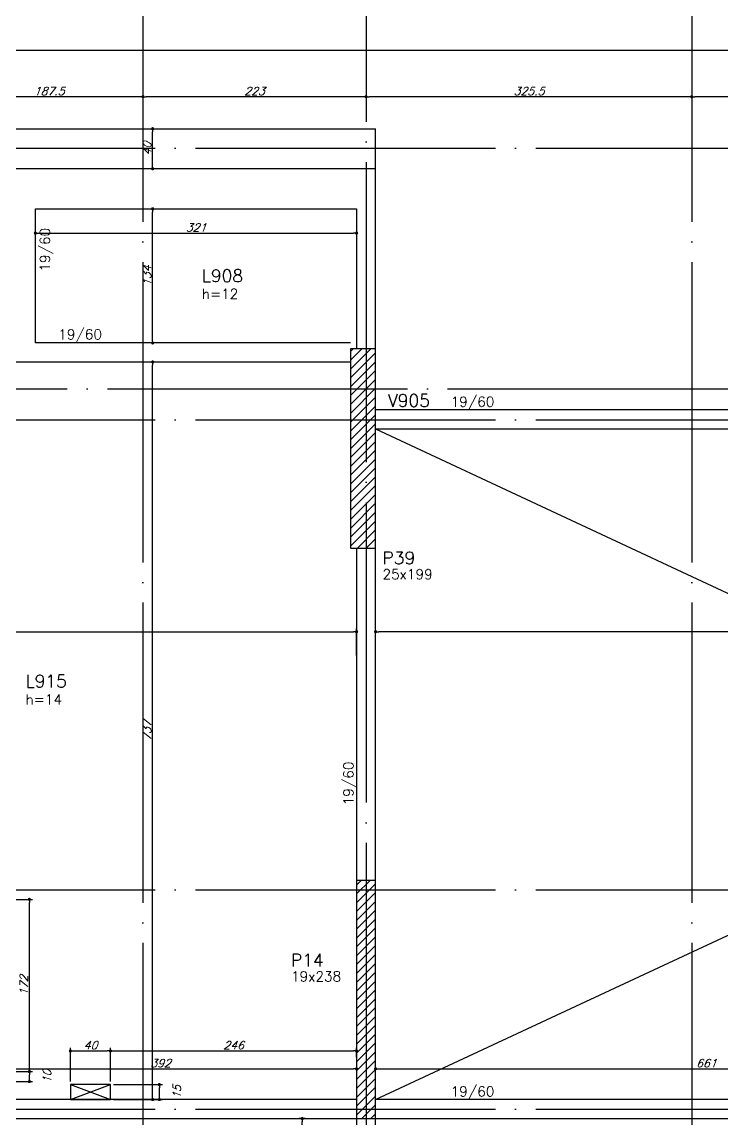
# Model space of a CAD drawing. Extents: x -4245 to 5400, y -2094 to 2406.
# Drawn here: x 262 to 961, y 645 to 1741 of the extents above; entities that cross this region are included whole.
import ezdxf
from ezdxf.enums import TextEntityAlignment as Align

# ---------------------------------------------------------------- set-up
doc = ezdxf.new("R2010")
doc.units = 0
doc.header["$LTSCALE"] = 50
doc.header["$MEASUREMENT"] = 0
doc.linetypes.add('EIXO', pattern=[6.8, 6, -0.4, 0, -0.4])
doc.layers.get('0').update_dxf_attribs({"linetype": 'CONTINUOUS'})
doc.layers.get('DEFPOINTS').update_dxf_attribs({"linetype": 'CONTINUOUS'})
for name, color, linetype in [('F-COTAS', 106, 'CONTINUOUS'), ('F-COTAS-FUROS', 50, 'CONTINUOUS'), ('F-EIXO', 12, 'EIXO'), ('F-LAJES', 3, 'CONTINUOUS'), ('F-LAJES-DIM', 2, 'CONTINUOUS'), ('F-LAJES-NOME', 4, 'CONTINUOUS'), ('F-PILARES-DIM', 172, 'CONTINUOUS'), ('F-PILARES-HACH', 174, 'CONTINUOUS'), ('F-PILARES-NOME', 170, 'CONTINUOUS'), ('F-PILARES-S', 170, 'CONTINUOUS'), ('F-TEXTO', 6, 'CONTINUOUS'), ('F-VIGAS', 3, 'CONTINUOUS'), ('F-VIGAS-DIM', 2, 'CONTINUOUS'), ('F-VIGAS-NOME', 4, 'CONTINUOUS'), ('F-VÃO', 1, 'CONTINUOUS')]:
    doc.layers.add(name, color=color, linetype=linetype)
doc.styles.add('CP-TEXT-INCL', font='simplex.shx', dxfattribs={"oblique": 20})
doc.styles.add('MCP', font='simplex.shx')
doc.styles.add('ROMANS', font='simplex.shx')
doc.dimstyles.new('CP-COTAS-50', dxfattribs={"dimscale": 0.64, "dimtxt": 12.5, "dimasz": 5, "dimexe": 5, "dimexo": 5, "dimgap": 2.5, "dimtad": 1, "dimdec": 1, "dimdsep": 46, "dimtxsty": 'CP-TEXT-INCL', "dimblk1": 'DOT', "dimblk2": 'DOT', "dimsah": 1, "dimcen": 9, "dimclrd": 256, "dimclre": 256, "dimclrt": 256, "dimadec": 0, "dimazin": 0, "dimtfac": 1, "dimtdec": 1, "dimtmove": 2, "dimatfit": 3, "dimldrblk": 'DOT', "dimfxl": 0, "dimtolj": 1, "dimarcsym": 0})

# ---------------------------------------------------------------- blocks, each defined once
blk = doc.blocks.new('_DOT')
at = {"color": 0, "linetype": 'ByBlock'}
blk.add_line((-0.5, 0), (-1, 0), dxfattribs=at)
at = {"color": 0, "linetype": 'ByBlock', "const_width": 0.5}
blk.add_lwpolyline([(-0.25, 0, 1), (0.25, 0, 1)], format="xyb", close=True, dxfattribs=at)
blk = doc.blocks.new('*D48')
at = {"layer": 'DEFPOINTS', "color": 0, "linetype": 'Continuous', "transparency": 16777216}
for p in [(392.2, 1401.5), (392.2, 1401.5), (392.2, 664.5)]:
    blk.add_point(p, dxfattribs=at)
at = {"layer": 'F-COTAS', "linetype": 'Continuous', "lineweight": -2, "transparency": 16777216}
blk.add_line((392.2, 667.7), (392.2, 1398.3), dxfattribs=at)
at = {"layer": 'F-COTAS', "linetype": 'Continuous', "lineweight": -2, "transparency": 16777216, "xscale": 3.2, "yscale": 3.2, "zscale": 3.2}
for p, rotation in [((392.2, 1401.5), 90), ((392.2, 664.5), 270)]:
    blk.add_blockref('_DOT', p, dxfattribs=dict(at, rotation=rotation))
at = {"layer": 'F-COTAS', "linetype": 'Continuous', "transparency": 16777216, "insert": (386.6, 1033), "char_height": 8, "attachment_point": 5, "rotation": 90, "style": 'CP-TEXT-INCL'}
blk.add_mtext('\\A1;737', dxfattribs=at)
blk = doc.blocks.new('*D49')
at = {"layer": 'DEFPOINTS', "color": 0, "linetype": 'Continuous', "transparency": 16777216}
for p in [(392.2, 1554.5), (392.2, 1554.5), (392.2, 1420.5)]:
    blk.add_point(p, dxfattribs=at)
at = {"layer": 'F-COTAS', "linetype": 'Continuous', "lineweight": -2, "transparency": 16777216}
blk.add_line((392.2, 1423.7), (392.2, 1551.3), dxfattribs=at)
at = {"layer": 'F-COTAS', "linetype": 'Continuous', "lineweight": -2, "transparency": 16777216, "xscale": 3.2, "yscale": 3.2, "zscale": 3.2}
for p, rotation in [((392.2, 1554.5), 90), ((392.2, 1420.5), 270)]:
    blk.add_blockref('_DOT', p, dxfattribs=dict(at, rotation=rotation))
at = {"layer": 'F-COTAS', "linetype": 'Continuous', "transparency": 16777216, "insert": (386.6, 1487.5), "char_height": 8, "attachment_point": 5, "rotation": 90, "style": 'CP-TEXT-INCL'}
blk.add_mtext('\\A1;134', dxfattribs=at)
blk = doc.blocks.new('*D50')
at = {"layer": 'DEFPOINTS', "color": 0, "linetype": 'Continuous', "transparency": 16777216}
for p in [(392.2, 1634.5), (392.2, 1634.5), (392.2, 1594.5)]:
    blk.add_point(p, dxfattribs=at)
at = {"layer": 'F-COTAS', "linetype": 'Continuous', "lineweight": -2, "transparency": 16777216}
blk.add_line((392.2, 1597.7), (392.2, 1631.3), dxfattribs=at)
at = {"layer": 'F-COTAS', "linetype": 'Continuous', "lineweight": -2, "transparency": 16777216, "xscale": 3.2, "yscale": 3.2, "zscale": 3.2}
for p, rotation in [((392.2, 1634.5), 90), ((392.2, 1594.5), 270)]:
    blk.add_blockref('_DOT', p, dxfattribs=dict(at, rotation=rotation))
at = {"layer": 'F-COTAS', "linetype": 'Continuous', "transparency": 16777216, "insert": (386.6, 1614.5), "char_height": 8, "attachment_point": 5, "rotation": 90, "style": 'CP-TEXT-INCL'}
blk.add_mtext('\\A1;40', dxfattribs=at)
blk = doc.blocks.new('*D80')
at = {"layer": 'DEFPOINTS', "color": 0, "linetype": 'Continuous', "transparency": 16777216}
for p in [(275, 1530.2), (596, 1530.2), (596, 1530.2)]:
    blk.add_point(p, dxfattribs=at)
at = {"layer": 'F-COTAS', "linetype": 'Continuous', "lineweight": -2, "transparency": 16777216}
blk.add_line((278.2, 1530.2), (592.8, 1530.2), dxfattribs=at)
at = {"layer": 'F-COTAS', "linetype": 'Continuous', "lineweight": -2, "transparency": 16777216, "xscale": 3.2, "yscale": 3.2, "zscale": 3.2, "rotation": 180}
blk.add_blockref('_DOT', (275, 1530.2), dxfattribs=at)
at = {"layer": 'F-COTAS', "linetype": 'Continuous', "lineweight": -2, "transparency": 16777216, "xscale": 3.2, "yscale": 3.2, "zscale": 3.2}
blk.add_blockref('_DOT', (596, 1530.2), dxfattribs=at)
at = {"layer": 'F-COTAS', "linetype": 'Continuous', "transparency": 16777216, "insert": (435.5, 1535.8), "char_height": 8, "attachment_point": 5, "style": 'CP-TEXT-INCL'}
blk.add_mtext('\\A1;321', dxfattribs=at)
blk = doc.blocks.new('*D88')
at = {"layer": 'DEFPOINTS', "color": 0, "linetype": 'Continuous', "transparency": 16777216}
for p in [(204, 695.2), (596, 695.2), (596, 695.2)]:
    blk.add_point(p, dxfattribs=at)
at = {"layer": 'F-COTAS', "linetype": 'Continuous', "lineweight": -2, "transparency": 16777216}
blk.add_line((207.2, 695.2), (592.8, 695.2), dxfattribs=at)
at = {"layer": 'F-COTAS', "linetype": 'Continuous', "lineweight": -2, "transparency": 16777216, "xscale": 3.2, "yscale": 3.2, "zscale": 3.2, "rotation": 180}
blk.add_blockref('_DOT', (204, 695.2), dxfattribs=at)
at = {"layer": 'F-COTAS', "linetype": 'Continuous', "lineweight": -2, "transparency": 16777216, "xscale": 3.2, "yscale": 3.2, "zscale": 3.2}
blk.add_blockref('_DOT', (596, 695.2), dxfattribs=at)
at = {"layer": 'F-COTAS', "linetype": 'Continuous', "transparency": 16777216, "insert": (400, 700.8), "char_height": 8, "attachment_point": 5, "style": 'CP-TEXT-INCL'}
blk.add_mtext('\\A1;392', dxfattribs=at)
blk = doc.blocks.new('*D89')
at = {"layer": 'DEFPOINTS', "color": 0, "linetype": 'Continuous', "transparency": 16777216}
for p in [(615, 695.2), (1276, 695.2), (1276, 695.2)]:
    blk.add_point(p, dxfattribs=at)
at = {"layer": 'F-COTAS', "linetype": 'Continuous', "lineweight": -2, "transparency": 16777216}
blk.add_line((618.2, 695.2), (1272.8, 695.2), dxfattribs=at)
at = {"layer": 'F-COTAS', "linetype": 'Continuous', "lineweight": -2, "transparency": 16777216, "xscale": 3.2, "yscale": 3.2, "zscale": 3.2, "rotation": 180}
blk.add_blockref('_DOT', (615, 695.2), dxfattribs=at)
at = {"layer": 'F-COTAS', "linetype": 'Continuous', "lineweight": -2, "transparency": 16777216, "xscale": 3.2, "yscale": 3.2, "zscale": 3.2}
blk.add_blockref('_DOT', (1276, 695.2), dxfattribs=at)
at = {"layer": 'F-COTAS', "linetype": 'Continuous', "transparency": 16777216, "insert": (945.5, 700.8), "char_height": 8, "attachment_point": 5, "style": 'CP-TEXT-INCL'}
blk.add_mtext('\\A1;661', dxfattribs=at)
blk = doc.blocks.new('*U150')
at = {"layer": 'F-EIXO'}
blk.add_line((0, 0), (7197, 0), dxfattribs=at)
at = {"layer": 'F-TEXTO', "style": 'ROMANS'}
blk.add_attdef('EIXO', text='', height=17.5, dxfattribs=at).set_placement((-28.2072, 0), align=Align.MIDDLE_CENTER)
blk = doc.blocks.new('*U159')
at = {"layer": 'F-EIXO'}
blk.add_line((0, 0), (7197, 0), dxfattribs=at)
at = {"layer": 'F-TEXTO', "style": 'ROMANS'}
blk.add_attdef('EIXO', text='', height=17.5, dxfattribs=at).set_placement((-28.2072, 0), align=Align.MIDDLE_CENTER)
blk = doc.blocks.new('*U160')
at = {"layer": 'F-EIXO'}
blk.add_line((0, 0), (7197, 0), dxfattribs=at)
at = {"layer": 'F-TEXTO', "style": 'ROMANS'}
blk.add_attdef('EIXO', text='', height=17.5, dxfattribs=at).set_placement((-28.2072, 0), align=Align.MIDDLE_CENTER)
blk = doc.blocks.new('*U161')
at = {"layer": 'F-EIXO'}
blk.add_line((0, 0), (7285, 0), dxfattribs=at)
at = {"layer": 'F-TEXTO', "style": 'ROMANS'}
blk.add_attdef('EIXO', text='', height=17.5, dxfattribs=at).set_placement((-28.2072, 0), align=Align.MIDDLE_CENTER)
blk = doc.blocks.new('*U174')
at = {"layer": 'F-EIXO'}
blk.add_line((0, 0), (0, -2755), dxfattribs=at)
at = {"layer": 'F-TEXTO', "style": 'ROMANS'}
blk.add_attdef('EIXO', text='', height=17.5, rotation=360, dxfattribs=at).set_placement((0, 28.2072), align=Align.MIDDLE_CENTER)
blk = doc.blocks.new('*U175')
at = {"layer": 'F-EIXO'}
blk.add_line((0, 0), (0, -2655), dxfattribs=at)
at = {"layer": 'F-TEXTO', "style": 'ROMANS'}
blk.add_attdef('EIXO', text='', height=17.5, rotation=360, dxfattribs=at).set_placement((0, 28.2), align=Align.MIDDLE_CENTER)
blk = doc.blocks.new('*U181')
at = {"layer": 'F-EIXO'}
blk.add_line((0, 0), (0, -2655), dxfattribs=at)
at = {"layer": 'F-TEXTO', "style": 'ROMANS'}
blk.add_attdef('EIXO', text='', height=17.5, rotation=360, dxfattribs=at).set_placement((0, 28.2), align=Align.MIDDLE_CENTER)
blk = doc.blocks.new('*U169')
at = {"layer": 'F-EIXO'}
blk.add_line((0, 0), (7197, 0), dxfattribs=at)
at = {"layer": 'F-TEXTO', "style": 'ROMANS'}
blk.add_attdef('EIXO', text='', height=17.5, dxfattribs=at).set_placement((-28.2072, 0), align=Align.MIDDLE_CENTER)
blk = doc.blocks.new('*D225')
at = {"layer": 'DEFPOINTS', "color": 0, "linetype": 'Continuous', "transparency": 16777216}
for p in [(-3380, 1712.8), (-3380, 1634.5), (3259.5, 1634.5)]:
    blk.add_point(p, dxfattribs=at)
at = {"layer": 'F-COTAS', "linetype": 'Continuous', "lineweight": -2, "transparency": 16777216}
for p, q in [((-3380, 1637.7), (-3380, 1716)), ((3256.3, 1712.8), (-3376.8, 1712.8)), ((3259.5, 1637.7), (3259.5, 1716))]:
    blk.add_line(p, q, dxfattribs=at)
at = {"layer": 'F-COTAS', "linetype": 'Continuous', "lineweight": -2, "transparency": 16777216, "xscale": 3.2, "yscale": 3.2, "zscale": 3.2, "rotation": 180}
blk.add_blockref('_DOT', (-3380, 1712.8), dxfattribs=at)
at = {"layer": 'F-COTAS', "linetype": 'Continuous', "lineweight": -2, "transparency": 16777216, "xscale": 3.2, "yscale": 3.2, "zscale": 3.2}
blk.add_blockref('_DOT', (3259.5, 1712.8), dxfattribs=at)
at = {"layer": 'F-COTAS', "linetype": 'Continuous', "transparency": 16777216, "insert": (-60.2, 1718.4), "char_height": 8, "attachment_point": 5, "style": 'CP-TEXT-INCL'}
blk.add_mtext('\\A1;6639.5', dxfattribs=at)
blk = doc.blocks.new('*D234')
at = {"layer": 'DEFPOINTS', "color": 0, "linetype": 'Continuous', "transparency": 16777216}
for p in [(931, 1666.5), (931, 1666.5), (1128, 1666.5)]:
    blk.add_point(p, dxfattribs=at)
at = {"layer": 'F-COTAS', "linetype": 'Continuous', "lineweight": -2, "transparency": 16777216}
blk.add_line((1124.8, 1666.5), (934.2, 1666.5), dxfattribs=at)
at = {"layer": 'F-COTAS', "linetype": 'Continuous', "lineweight": -2, "transparency": 16777216, "xscale": 3.2, "yscale": 3.2, "zscale": 3.2, "rotation": 180}
blk.add_blockref('_DOT', (931, 1666.5), dxfattribs=at)
at = {"layer": 'F-COTAS', "linetype": 'Continuous', "lineweight": -2, "transparency": 16777216, "xscale": 3.2, "yscale": 3.2, "zscale": 3.2}
blk.add_blockref('_DOT', (1128, 1666.5), dxfattribs=at)
at = {"layer": 'F-COTAS', "linetype": 'Continuous', "transparency": 16777216, "insert": (1029.5, 1672.1), "char_height": 8, "attachment_point": 5, "style": 'CP-TEXT-INCL'}
blk.add_mtext('\\A1;197', dxfattribs=at)
blk = doc.blocks.new('*D235')
at = {"layer": 'DEFPOINTS', "color": 0, "linetype": 'Continuous', "transparency": 16777216}
for p in [(605.5, 1666.5), (605.5, 1666.5), (931, 1666.5)]:
    blk.add_point(p, dxfattribs=at)
at = {"layer": 'F-COTAS', "linetype": 'Continuous', "lineweight": -2, "transparency": 16777216}
blk.add_line((927.8, 1666.5), (608.7, 1666.5), dxfattribs=at)
at = {"layer": 'F-COTAS', "linetype": 'Continuous', "lineweight": -2, "transparency": 16777216, "xscale": 3.2, "yscale": 3.2, "zscale": 3.2, "rotation": 180}
blk.add_blockref('_DOT', (605.5, 1666.5), dxfattribs=at)
at = {"layer": 'F-COTAS', "linetype": 'Continuous', "lineweight": -2, "transparency": 16777216, "xscale": 3.2, "yscale": 3.2, "zscale": 3.2}
blk.add_blockref('_DOT', (931, 1666.5), dxfattribs=at)
at = {"layer": 'F-COTAS', "linetype": 'Continuous', "transparency": 16777216, "insert": (768.2, 1672.1), "char_height": 8, "attachment_point": 5, "style": 'CP-TEXT-INCL'}
blk.add_mtext('\\A1;325.5', dxfattribs=at)
blk = doc.blocks.new('*D236')
at = {"layer": 'DEFPOINTS', "color": 0, "linetype": 'Continuous', "transparency": 16777216}
for p in [(382.5, 1666.5), (382.5, 1666.5), (605.5, 1666.5)]:
    blk.add_point(p, dxfattribs=at)
at = {"layer": 'F-COTAS', "linetype": 'Continuous', "lineweight": -2, "transparency": 16777216}
blk.add_line((602.3, 1666.5), (385.7, 1666.5), dxfattribs=at)
at = {"layer": 'F-COTAS', "linetype": 'Continuous', "lineweight": -2, "transparency": 16777216, "xscale": 3.2, "yscale": 3.2, "zscale": 3.2, "rotation": 180}
blk.add_blockref('_DOT', (382.5, 1666.5), dxfattribs=at)
at = {"layer": 'F-COTAS', "linetype": 'Continuous', "lineweight": -2, "transparency": 16777216, "xscale": 3.2, "yscale": 3.2, "zscale": 3.2}
blk.add_blockref('_DOT', (605.5, 1666.5), dxfattribs=at)
at = {"layer": 'F-COTAS', "linetype": 'Continuous', "transparency": 16777216, "insert": (494, 1672.1), "char_height": 8, "attachment_point": 5, "style": 'CP-TEXT-INCL'}
blk.add_mtext('\\A1;223', dxfattribs=at)
blk = doc.blocks.new('*D237')
at = {"layer": 'DEFPOINTS', "color": 0, "linetype": 'Continuous', "transparency": 16777216}
for p in [(195, 1670.5), (195, 1666.5), (382.5, 1666.5)]:
    blk.add_point(p, dxfattribs=at)
at = {"layer": 'F-COTAS', "linetype": 'Continuous', "lineweight": -2, "transparency": 16777216}
for p, q in [((195, 1667.3), (195, 1663.3)), ((379.3, 1666.5), (198.2, 1666.5))]:
    blk.add_line(p, q, dxfattribs=at)
at = {"layer": 'F-COTAS', "linetype": 'Continuous', "lineweight": -2, "transparency": 16777216, "xscale": 3.2, "yscale": 3.2, "zscale": 3.2, "rotation": 180}
blk.add_blockref('_DOT', (195, 1666.5), dxfattribs=at)
at = {"layer": 'F-COTAS', "linetype": 'Continuous', "lineweight": -2, "transparency": 16777216, "xscale": 3.2, "yscale": 3.2, "zscale": 3.2}
blk.add_blockref('_DOT', (382.5, 1666.5), dxfattribs=at)
at = {"layer": 'F-COTAS', "linetype": 'Continuous', "transparency": 16777216, "insert": (288.7, 1672.1), "char_height": 8, "attachment_point": 5, "style": 'CP-TEXT-INCL'}
blk.add_mtext('\\A1;187.5', dxfattribs=at)
blk = doc.blocks.new('*D333')
at = {"layer": 'DEFPOINTS', "color": 0, "linetype": 'Continuous', "transparency": 16777216}
for p in [(238, 692.5), (269, 692.5), (224, 682.5)]:
    blk.add_point(p, dxfattribs=at)
at = {"layer": 'F-COTAS-FUROS', "linetype": 'Continuous', "lineweight": -2, "transparency": 16777216}
for p, q in [((241.2, 692.5), (272.2, 692.5)), ((227.2, 682.5), (272.2, 682.5)), ((269, 685.7), (269, 689.3))]:
    blk.add_line(p, q, dxfattribs=at)
at = {"layer": 'F-COTAS-FUROS', "linetype": 'Continuous', "lineweight": -2, "transparency": 16777216, "xscale": 3.2, "yscale": 3.2, "zscale": 3.2}
for p, rotation in [((269, 692.5), 90), ((269, 682.5), 270)]:
    blk.add_blockref('_DOT', p, dxfattribs=dict(at, rotation=rotation))
at = {"layer": 'F-COTAS-FUROS', "linetype": 'Continuous', "transparency": 16777216, "insert": (286.6, 687.5), "char_height": 8, "attachment_point": 5, "rotation": 90, "style": 'CP-TEXT-INCL'}
blk.add_mtext('\\A1;10', dxfattribs=at)
blk = doc.blocks.new('*D334')
at = {"layer": 'DEFPOINTS', "color": 0, "linetype": 'Continuous', "transparency": 16777216}
for p in [(238, 864.5), (269, 864.5), (238, 692.5)]:
    blk.add_point(p, dxfattribs=at)
at = {"layer": 'F-COTAS-FUROS', "linetype": 'Continuous', "lineweight": -2, "transparency": 16777216}
for p, q in [((241.2, 864.5), (272.2, 864.5)), ((269, 695.7), (269, 861.3)), ((241.2, 692.5), (272.2, 692.5))]:
    blk.add_line(p, q, dxfattribs=at)
at = {"layer": 'F-COTAS-FUROS', "linetype": 'Continuous', "lineweight": -2, "transparency": 16777216, "xscale": 3.2, "yscale": 3.2, "zscale": 3.2}
for p, rotation in [((269, 864.5), 90), ((269, 692.5), 270)]:
    blk.add_blockref('_DOT', p, dxfattribs=dict(at, rotation=rotation))
at = {"layer": 'F-COTAS-FUROS', "linetype": 'Continuous', "transparency": 16777216, "insert": (263.4, 778.5), "char_height": 8, "attachment_point": 5, "rotation": 90, "style": 'CP-TEXT-INCL'}
blk.add_mtext('\\A1;172', dxfattribs=at)
blk = doc.blocks.new('*U336')
at = {"layer": 'F-VÃO'}
for p, q in [((0, 0), (40, 15)), ((0, 15), (40, 0))]:
    blk.add_line(p, q, dxfattribs=at)
at = {"layer": 'F-VÃO', "color": 3}
blk.add_lwpolyline([(0, 0), (40, 0), (40, 15), (0, 15)], close=True, dxfattribs=at)
blk = doc.blocks.new('*D414')
at = {"layer": 'DEFPOINTS', "color": 0, "linetype": 'Continuous', "transparency": 16777216}
for p in [(350, 713.1), (310, 679.5), (350, 679.5)]:
    blk.add_point(p, dxfattribs=at)
at = {"layer": 'F-COTAS-FUROS', "linetype": 'Continuous', "lineweight": -2, "transparency": 16777216}
for p, q in [((310, 682.7), (310, 716.3)), ((313.2, 713.1), (346.8, 713.1)), ((350, 682.7), (350, 716.3))]:
    blk.add_line(p, q, dxfattribs=at)
at = {"layer": 'F-COTAS-FUROS', "linetype": 'Continuous', "lineweight": -2, "transparency": 16777216, "xscale": 3.2, "yscale": 3.2, "zscale": 3.2, "rotation": 180}
blk.add_blockref('_DOT', (310, 713.1), dxfattribs=at)
at = {"layer": 'F-COTAS-FUROS', "linetype": 'Continuous', "lineweight": -2, "transparency": 16777216, "xscale": 3.2, "yscale": 3.2, "zscale": 3.2}
blk.add_blockref('_DOT', (350, 713.1), dxfattribs=at)
at = {"layer": 'F-COTAS-FUROS', "linetype": 'Continuous', "transparency": 16777216, "insert": (330, 718.7), "char_height": 8, "attachment_point": 5, "style": 'CP-TEXT-INCL'}
blk.add_mtext('\\A1;40', dxfattribs=at)
blk = doc.blocks.new('*D415')
at = {"layer": 'DEFPOINTS', "color": 0, "linetype": 'Continuous', "transparency": 16777216}
for p in [(596, 713.1), (596, 703.5), (350, 679.5)]:
    blk.add_point(p, dxfattribs=at)
at = {"layer": 'F-COTAS-FUROS', "linetype": 'Continuous', "lineweight": -2, "transparency": 16777216}
for p, q in [((350, 682.7), (350, 716.3)), ((353.2, 713.1), (592.8, 713.1)), ((596, 706.7), (596, 716.3))]:
    blk.add_line(p, q, dxfattribs=at)
at = {"layer": 'F-COTAS-FUROS', "linetype": 'Continuous', "lineweight": -2, "transparency": 16777216, "xscale": 3.2, "yscale": 3.2, "zscale": 3.2, "rotation": 180}
blk.add_blockref('_DOT', (350, 713.1), dxfattribs=at)
at = {"layer": 'F-COTAS-FUROS', "linetype": 'Continuous', "lineweight": -2, "transparency": 16777216, "xscale": 3.2, "yscale": 3.2, "zscale": 3.2}
blk.add_blockref('_DOT', (596, 713.1), dxfattribs=at)
at = {"layer": 'F-COTAS-FUROS', "linetype": 'Continuous', "transparency": 16777216, "insert": (473, 718.7), "char_height": 8, "attachment_point": 5, "style": 'CP-TEXT-INCL'}
blk.add_mtext('\\A1;246', dxfattribs=at)
blk = doc.blocks.new('*D416')
at = {"layer": 'DEFPOINTS', "color": 0, "linetype": 'Continuous', "transparency": 16777216}
for p in [(350, 679.5), (398.9, 679.5), (350, 664.5)]:
    blk.add_point(p, dxfattribs=at)
at = {"layer": 'F-COTAS-FUROS', "linetype": 'Continuous', "lineweight": -2, "transparency": 16777216}
for p, q in [((353.2, 679.5), (402.1, 679.5)), ((398.9, 667.7), (398.9, 676.3)), ((353.2, 664.5), (402.1, 664.5))]:
    blk.add_line(p, q, dxfattribs=at)
at = {"layer": 'F-COTAS-FUROS', "linetype": 'Continuous', "lineweight": -2, "transparency": 16777216, "xscale": 3.2, "yscale": 3.2, "zscale": 3.2}
for p, rotation in [((398.9, 679.5), 90), ((398.9, 664.5), 270)]:
    blk.add_blockref('_DOT', p, dxfattribs=dict(at, rotation=rotation))
at = {"layer": 'F-COTAS-FUROS', "linetype": 'Continuous', "transparency": 16777216, "insert": (416.5, 672), "char_height": 8, "attachment_point": 5, "rotation": 90, "style": 'CP-TEXT-INCL'}
blk.add_mtext('\\A1;15', dxfattribs=at)
blk = doc.blocks.new('*D469')
at = {"layer": 'DEFPOINTS', "color": 0, "linetype": 'Continuous', "transparency": 16777216}
for p in [(2051, 1151.3), (615, 1131.9), (615, 1115.8)]:
    blk.add_point(p, dxfattribs=at)
at = {"layer": 'F-COTAS', "linetype": 'Continuous', "lineweight": -2, "transparency": 16777216}
for p, q in [((2051, 1148.1), (2051, 1128.7)), ((615, 1119), (615, 1135.1)), ((2047.8, 1131.9), (618.2, 1131.9))]:
    blk.add_line(p, q, dxfattribs=at)
at = {"layer": 'F-COTAS', "linetype": 'Continuous', "lineweight": -2, "transparency": 16777216, "xscale": 3.2, "yscale": 3.2, "zscale": 3.2, "rotation": 180}
blk.add_blockref('_DOT', (615, 1131.9), dxfattribs=at)
at = {"layer": 'F-COTAS', "linetype": 'Continuous', "lineweight": -2, "transparency": 16777216, "xscale": 3.2, "yscale": 3.2, "zscale": 3.2}
blk.add_blockref('_DOT', (2051, 1131.9), dxfattribs=at)
at = {"layer": 'F-COTAS', "linetype": 'Continuous', "transparency": 16777216, "insert": (1333, 1137.5), "char_height": 8, "attachment_point": 5, "style": 'CP-TEXT-INCL'}
blk.add_mtext('\\A1;1436', dxfattribs=at)
blk = doc.blocks.new('*D470')
at = {"layer": 'DEFPOINTS', "color": 0, "linetype": 'Continuous', "transparency": 16777216}
for p in [(596, 1131.9), (-200, 1104.9), (596, 1104.9)]:
    blk.add_point(p, dxfattribs=at)
at = {"layer": 'F-COTAS', "linetype": 'Continuous', "lineweight": -2, "transparency": 16777216}
for p, q in [((-200, 1108.1), (-200, 1135.1)), ((-196.8, 1131.9), (592.8, 1131.9)), ((596, 1108.1), (596, 1135.1))]:
    blk.add_line(p, q, dxfattribs=at)
at = {"layer": 'F-COTAS', "linetype": 'Continuous', "lineweight": -2, "transparency": 16777216, "xscale": 3.2, "yscale": 3.2, "zscale": 3.2, "rotation": 180}
blk.add_blockref('_DOT', (-200, 1131.9), dxfattribs=at)
at = {"layer": 'F-COTAS', "linetype": 'Continuous', "lineweight": -2, "transparency": 16777216, "xscale": 3.2, "yscale": 3.2, "zscale": 3.2}
blk.add_blockref('_DOT', (596, 1131.9), dxfattribs=at)
at = {"layer": 'F-COTAS', "linetype": 'Continuous', "transparency": 16777216, "insert": (198, 1137.5), "char_height": 8, "attachment_point": 5, "style": 'CP-TEXT-INCL'}
blk.add_mtext('\\A1;796', dxfattribs=at)
blk = doc.blocks.new('*D509')
at = {"layer": 'DEFPOINTS', "color": 0, "linetype": 'Continuous', "transparency": 16777216}
for p in [(541.7, 645.5), (547.7, 645.5), (605.5, 529.9)]:
    blk.add_point(p, dxfattribs=at)
at = {"layer": 'F-COTAS-FUROS', "linetype": 'Continuous', "lineweight": -2, "transparency": 16777216}
for p, q in [((544.5, 645.5), (538.5, 645.5)), ((541.7, 533.1), (541.7, 642.3)), ((602.3, 529.9), (538.5, 529.9))]:
    blk.add_line(p, q, dxfattribs=at)
at = {"layer": 'F-COTAS-FUROS', "linetype": 'Continuous', "lineweight": -2, "transparency": 16777216, "xscale": 3.2, "yscale": 3.2, "zscale": 3.2}
for p, rotation in [((541.7, 645.5), 90), ((541.7, 529.9), 270)]:
    blk.add_blockref('_DOT', p, dxfattribs=dict(at, rotation=rotation))
at = {"layer": 'F-COTAS-FUROS', "linetype": 'Continuous', "transparency": 16777216, "insert": (536.1, 587.7), "char_height": 8, "attachment_point": 5, "rotation": 90, "style": 'CP-TEXT-INCL'}
blk.add_mtext('\\A1;116', dxfattribs=at)

msp = doc.modelspace()

# ---------------------------------------------------------------- hatches: boundary and pattern name
at = {"layer": 'F-PILARES-HACH', "linetype": 'Continuous'}
h = msp.add_hatch(dxfattribs=at)
h.set_pattern_fill('ANSI31', color=256, scale=50, style=0)
h.paths.add_polyline_path([(590, 1215.5), (615, 1215.5), (615, 1414.5), (590, 1414.5)], flags=16)
h = msp.add_hatch(dxfattribs=at)
h.set_pattern_fill('ANSI31', color=256, scale=50, style=0)
h.paths.add_polyline_path([(596, 645.5), (615, 645.5), (615, 883.5), (596, 883.5)], flags=16)

# ---------------------------------------------------------------- linework, layer by layer
at = {"layer": 'F-LAJES', "linetype": 'Continuous'}
for p, q in [((-3379.97, 1634.5), (615.03, 1634.5)), ((615, 1594.5), (615, 1634.5))]:
    msp.add_line(p, q, dxfattribs=at)
at = {"layer": 'F-PILARES-S', "linetype": 'Continuous'}
for points in [[(590, 1215.5), (615, 1215.5), (615, 1414.5), (590, 1414.5), (590, 1215.5)], [(596, 645.5), (615, 645.5), (615, 883.5), (596, 883.5), (596, 645.5)]]:
    msp.add_lwpolyline(points, dxfattribs=at)
at = {"layer": 'F-VIGAS'}
for points in [[(265.5, 1594.5), (133, 1594.5)], [(615, 1594.5), (265.5, 1594.5)], [(615, 1414.5), (615, 1594.5)], [(275, 1420.5), (275, 1554.5)], [(275, 1554.5), (596, 1554.5)], [(596, 1554.5), (596, 1414.5)], [(590, 1420.5), (275, 1420.5)], [(142.5, 1401.5), (265.5, 1401.5)], [(265.5, 1401.5), (590, 1401.5)], [(1276, 1353.6), (615, 1353.6)], [(615, 1334.6), (1276, 1334.6)], [(596, 1215.5), (596, 883.5)], [(615, 883.5), (615, 1215.5)], [(596, 664.5), (204, 664.5)], [(1276, 664.5), (615, 664.5)], [(204, 645.5), (596, 645.5)], [(596, 645.5), (596, 493.5)], [(615, 493.5), (615, 645.5)], [(615, 645.5), (1276, 645.5)]]:
    msp.add_lwpolyline(points, dxfattribs=at)
at = {"layer": 'F-VÃO'}
for p, q in [((615, 1334.6), (1263.461, 1032)), ((615, 664.5), (1230.5, 951.719))]:
    msp.add_line(p, q, dxfattribs=at)

# ---------------------------------------------------------------- block references
at = {"layer": 'F-EIXO', "linetype": 'Continuous'}
for name, p in [('*U174', (605.5, 1941.357)), ('*U175', (382.5, 1841.357)), ('*U181', (931, 1841.357)), ('*U169', (-3646.32, 1615)), ('*U161', (-3734.274, 1374.5)), ('*U160', (-3646.32, 1343.5)), ('*U159', (-3646.32, 874)), ('*U150', (-3646.32, 655))]:
    msp.add_blockref(name, p, dxfattribs=at)
at = {"layer": 'F-VÃO', "linetype": 'Continuous'}
msp.add_blockref('*U336', (310, 664.475), dxfattribs=at)

# ---------------------------------------------------------------- texts
at = {"layer": 'F-LAJES-DIM', "linetype": 'Continuous', "style": 'MCP'}
for s, p in [('h=12', (441.334, 1464.437)), ('h=14', (265.201, 1059.368))]:
    msp.add_text(s, height=10, dxfattribs=at).set_placement(p)
at = {"layer": 'F-LAJES-NOME', "linetype": 'Continuous', "style": 'MCP'}
for s, p in [('L908', (441.334, 1481.437)), ('L915', (265.201, 1076.368))]:
    msp.add_text(s, height=12.5, dxfattribs=at).set_placement(p)
at = {"layer": 'F-PILARES-DIM', "linetype": 'Continuous', "style": 'MCP'}
for s, p in [('25x199', (621.901, 1184.425)), ('19x238', (530.456, 782.597))]:
    msp.add_text(s, height=10, dxfattribs=at).set_placement(p)
at = {"layer": 'F-PILARES-NOME', "linetype": 'Continuous', "style": 'MCP'}
for s, p in [('P39', (621.901, 1199.425)), ('P14', (530.456, 797.597))]:
    msp.add_text(s, height=12.5, dxfattribs=at).set_placement(p)
at = {"layer": 'F-VIGAS-DIM', "linetype": 'Continuous', "style": 'MCP'}
for p in [(289.536, 1491.744), (592.875, 958.5)]:
    msp.add_text('19/60', height=10, rotation=90, dxfattribs=at).set_placement(p)
for p in [(297.83, 1424.083), (690, 1356.725), (690, 667.625)]:
    msp.add_text('19/60', height=10, dxfattribs=at).set_placement(p)
at = {"layer": 'F-VIGAS-NOME', "linetype": 'Continuous', "style": 'MCP'}
msp.add_text('V905', height=12.5, dxfattribs=at).set_placement((627.5, 1356.725))

# ---------------------------------------------------------------- dimensions: what is measured, and where the dimension line sits
at = {"layer": 'F-COTAS', "linetype": 'Continuous'}
for base, p1, p2, picture, middle in [((-3379.97, 1712.767), (3259.5, 1634.5), (-3379.97, 1634.5), '*D225', (-60.235, 1718.367)), ((195, 1666.486), (382.5, 1666.486), (195, 1670.486), '*D237', (288.75, 1672.086)), ((382.5, 1666.486), (605.5, 1666.486), (382.5, 1666.486), '*D236', (494, 1672.086)), ((605.5, 1666.486), (931, 1666.486), (605.5, 1666.486), '*D235', (768.25, 1672.086)), ((931, 1666.486), (1128, 1666.486), (931, 1666.486), '*D234', (1029.5, 1672.086))]:
    dim = msp.add_linear_dim(base=base, p1=p1, p2=p2, dimstyle='CP-COTAS-50', dxfattribs=at)
    dim.commit()
    dim.dimension.update_dxf_attribs({"geometry": picture, "text_midpoint": middle})
for base, p1, p2, angle, picture, middle in [((392.16, 1634.5), (392.16, 1594.5), (392.16, 1634.5), 270, '*D50', (386.56, 1614.5)), ((392.16, 1554.5), (392.16, 1420.5), (392.16, 1554.5), 270, '*D49', (386.56, 1487.5)), ((596, 1530.228), (275, 1530.228), (596, 1530.228), 180, '*D80', (435.5, 1535.828)), ((392.16, 1401.5), (392.16, 664.5), (392.16, 1401.5), 270, '*D48', (386.56, 1033)), ((596, 695.218), (204, 695.218), (596, 695.218), 180, '*D88', (400, 700.818)), ((1276, 695.218), (615, 695.218), (1276, 695.218), 180, '*D89', (945.5, 700.818))]:
    dim = msp.add_linear_dim(base=base, p1=p1, p2=p2, angle=angle, dimstyle='CP-COTAS-50', dxfattribs=at)
    dim.commit()
    dim.dimension.update_dxf_attribs({"geometry": picture, "text_midpoint": middle})
for base, p1, p2, picture, middle in [((615, 1131.935), (2051, 1151.274), (615, 1115.847), '*D469', (1333, 1137.535)), ((596, 1131.935), (-200, 1104.912), (596, 1104.912), '*D470', (198, 1137.535))]:
    dim = msp.add_linear_dim(base=base, p1=p1, p2=p2, dimstyle='CP-COTAS-50', override={"dimfxl": 7.5}, dxfattribs=at)
    dim.commit()
    dim.dimension.update_dxf_attribs({"geometry": picture, "text_midpoint": middle})
at = {"layer": 'F-COTAS-FUROS', "linetype": 'Continuous'}
for base, p1, p2, picture, middle in [((269.024, 864.5), (238, 692.5), (238, 864.5), '*D334', (263.424, 778.5)), ((269.024, 692.5), (224, 682.5), (238, 692.5), '*D333', (286.624, 687.5)), ((398.891, 679.475), (350, 664.5), (350, 679.475), '*D416', (416.491, 671.988)), ((541.701, 645.5), (605.5, 529.906), (547.685, 645.5), '*D509', (536.101, 587.703))]:
    dim = msp.add_linear_dim(base=base, p1=p1, p2=p2, angle=90, dimstyle='CP-COTAS-50', override={"dimdec": 0, "dimfxl": 7.5}, dxfattribs=at)
    dim.commit()
    dim.dimension.update_dxf_attribs({"geometry": picture, "text_midpoint": middle})
for base, p1, p2, picture, middle in [((350, 713.104), (310, 679.475), (350, 679.475), '*D414', (330, 718.704)), ((596, 713.104), (350, 679.475), (596, 703.509), '*D415', (473, 718.704))]:
    dim = msp.add_linear_dim(base=base, p1=p1, p2=p2, dimstyle='CP-COTAS-50', override={"dimdec": 0, "dimfxl": 7.5}, dxfattribs=at)
    dim.commit()
    dim.dimension.update_dxf_attribs({"geometry": picture, "text_midpoint": middle})

doc.saveas('drawing.dxf')
